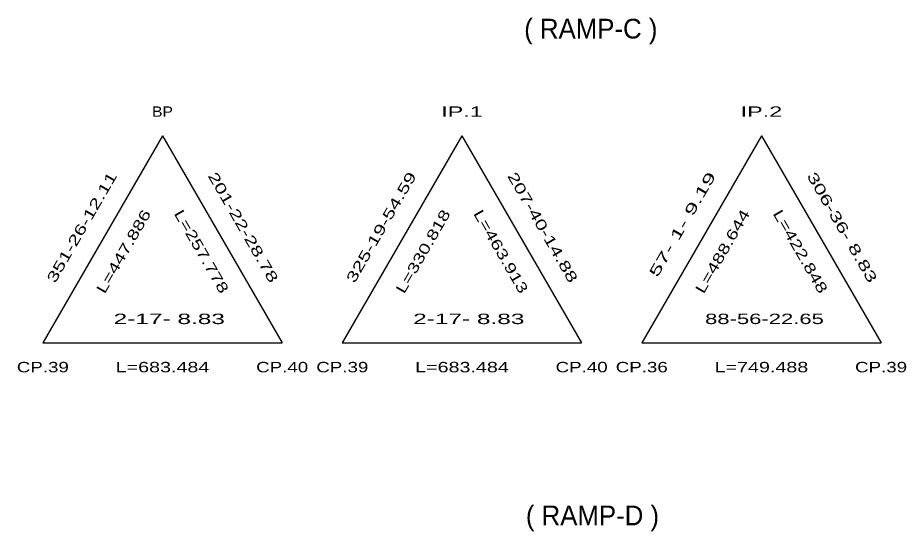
# Model space of a CAD drawing. Header units: millimetres. Extents: x 0 to 841, y 0 to 594.
# Drawn here: x 467.1 to 692.5, y 168 to 298.3 of the extents above; entities that cross this region are included whole.
import ezdxf
from ezdxf.enums import TextEntityAlignment as Align

# ---------------------------------------------------------------- set-up
doc = ezdxf.new("R2010")
doc.units = ezdxf.units.MM
doc.header["$LTSCALE"] = 10
for name, color, linetype in [('CA-TABL-LIN2', 1, 'Continuous'), ('CA-TABL-TEX1', 6, 'Continuous'), ('CA-TABL-TEX2', 3, 'Continuous'), ('CZ-TEX1', 6, 'Continuous')]:
    doc.layers.add(name, color=color, linetype=linetype)
doc.styles.add('GHD', font='Dotum.ttf')
doc.styles.add('RP2', font='Dotum.ttf')

msp = doc.modelspace()

# ---------------------------------------------------------------- linework, layer by layer
at = {"layer": 'CA-TABL-LIN2', "linetype": 'Continuous'}
for p, q in [((503.82, 268.34), (473.46, 215.75)), ((503.82, 268.34), (534.18, 215.75)), ((579.8, 268.34), (549.44, 215.75)), ((579.8, 268.34), (610.16, 215.75)), ((655.77, 268.34), (625.41, 215.75)), ((655.77, 268.34), (686.13, 215.75)), ((473.46, 215.75), (534.18, 215.75)), ((549.44, 215.75), (610.16, 215.75)), ((625.41, 215.75), (686.13, 215.75))]:
    msp.add_line(p, q, dxfattribs=at)

# ---------------------------------------------------------------- texts
at = {"layer": 'CA-TABL-TEX1', "style": 'RP2'}
for s, width, p, p2 in [('BP', 1.088626, (501.18, 273.14), (506.46, 273.14)), ('IP.1', 1.549133, (574.52, 273.14), (585.08, 273.14)), ('IP.2', 1.549133, (650.49, 273.14), (661.05, 273.14)), ('CP.39', 1.239072, (466.86, 208.31), (480.06, 208.31)), ('CP.40', 1.239072, (527.58, 208.31), (540.78, 208.31)), ('CP.39', 1.239072, (542.84, 208.31), (556.04, 208.31)), ('CP.40', 1.239072, (603.56, 208.31), (616.76, 208.31)), ('CP.36', 1.239072, (618.81, 208.31), (632.01, 208.31)), ('CP.39', 1.239072, (679.53, 208.31), (692.73, 208.31))]:
    msp.add_text(s, height=2.64, dxfattribs=dict(at, width=width)).set_placement(p, p2, align=Align.FIT)
at = {"layer": 'CA-TABL-TEX2', "style": 'RP2'}
for s, rotation, width, p, p2 in [('351-26-12.11', 60, 1.269777, (476.56, 230.73), (492.4, 258.16)), ('201-22-28.78', 300, 1.269777, (515.24, 258.16), (531.08, 230.73)), ('325-19-54.59', 60, 1.269777, (552.54, 230.73), (568.38, 258.16)), ('207-40-14.88', 300, 1.269777, (591.21, 258.16), (607.05, 230.73)), (' 57- 1- 9.19', 60, 1.426452, (628.52, 230.73), (644.36, 258.16)), ('306-36- 8.83', 300, 1.318033, (667.19, 258.16), (683.03, 230.73)), ('L=447.886', 60, 1.296014, (489.14, 228.04), (501.02, 248.61)), ('L=257.778', 300, 1.296014, (506.62, 248.61), (518.5, 228.04)), ('L=330.818', 60, 1.296014, (565.12, 228.04), (577, 248.61)), ('L=463.913', 300, 1.296014, (582.59, 248.61), (594.47, 228.04)), ('L=488.644', 60, 1.296014, (641.1, 228.04), (652.98, 248.61)), ('L=422.848', 300, 1.296014, (658.57, 248.61), (670.45, 228.04))]:
    msp.add_text(s, height=2.64, rotation=rotation, dxfattribs=dict(at, width=width)).set_placement(p, p2, align=Align.FIT)
for s, width, p, p2 in [('  2-17- 8.83', 1.426452, (487.98, 220.55), (519.66, 220.55)), ('  2-17- 8.83', 1.426452, (563.96, 220.55), (595.64, 220.55)), (' 88-56-22.65', 1.318033, (639.93, 220.55), (671.61, 220.55)), ('L=683.484', 1.296014, (491.94, 208.31), (515.7, 208.31)), ('L=683.484', 1.296014, (567.92, 208.31), (591.68, 208.31)), ('L=749.488', 1.296014, (643.89, 208.31), (667.65, 208.31))]:
    msp.add_text(s, height=2.64, dxfattribs=dict(at, width=width)).set_placement(p, p2, align=Align.FIT)
at = {"layer": 'CZ-TEX1', "style": 'GHD'}
for s, p in [('( RAMP-C )', (595.59, 293.01)), ('( RAMP-D )', (596.01, 169.49))]:
    msp.add_text(s, height=5, dxfattribs=at).set_placement(p)

doc.saveas('drawing.dxf')
